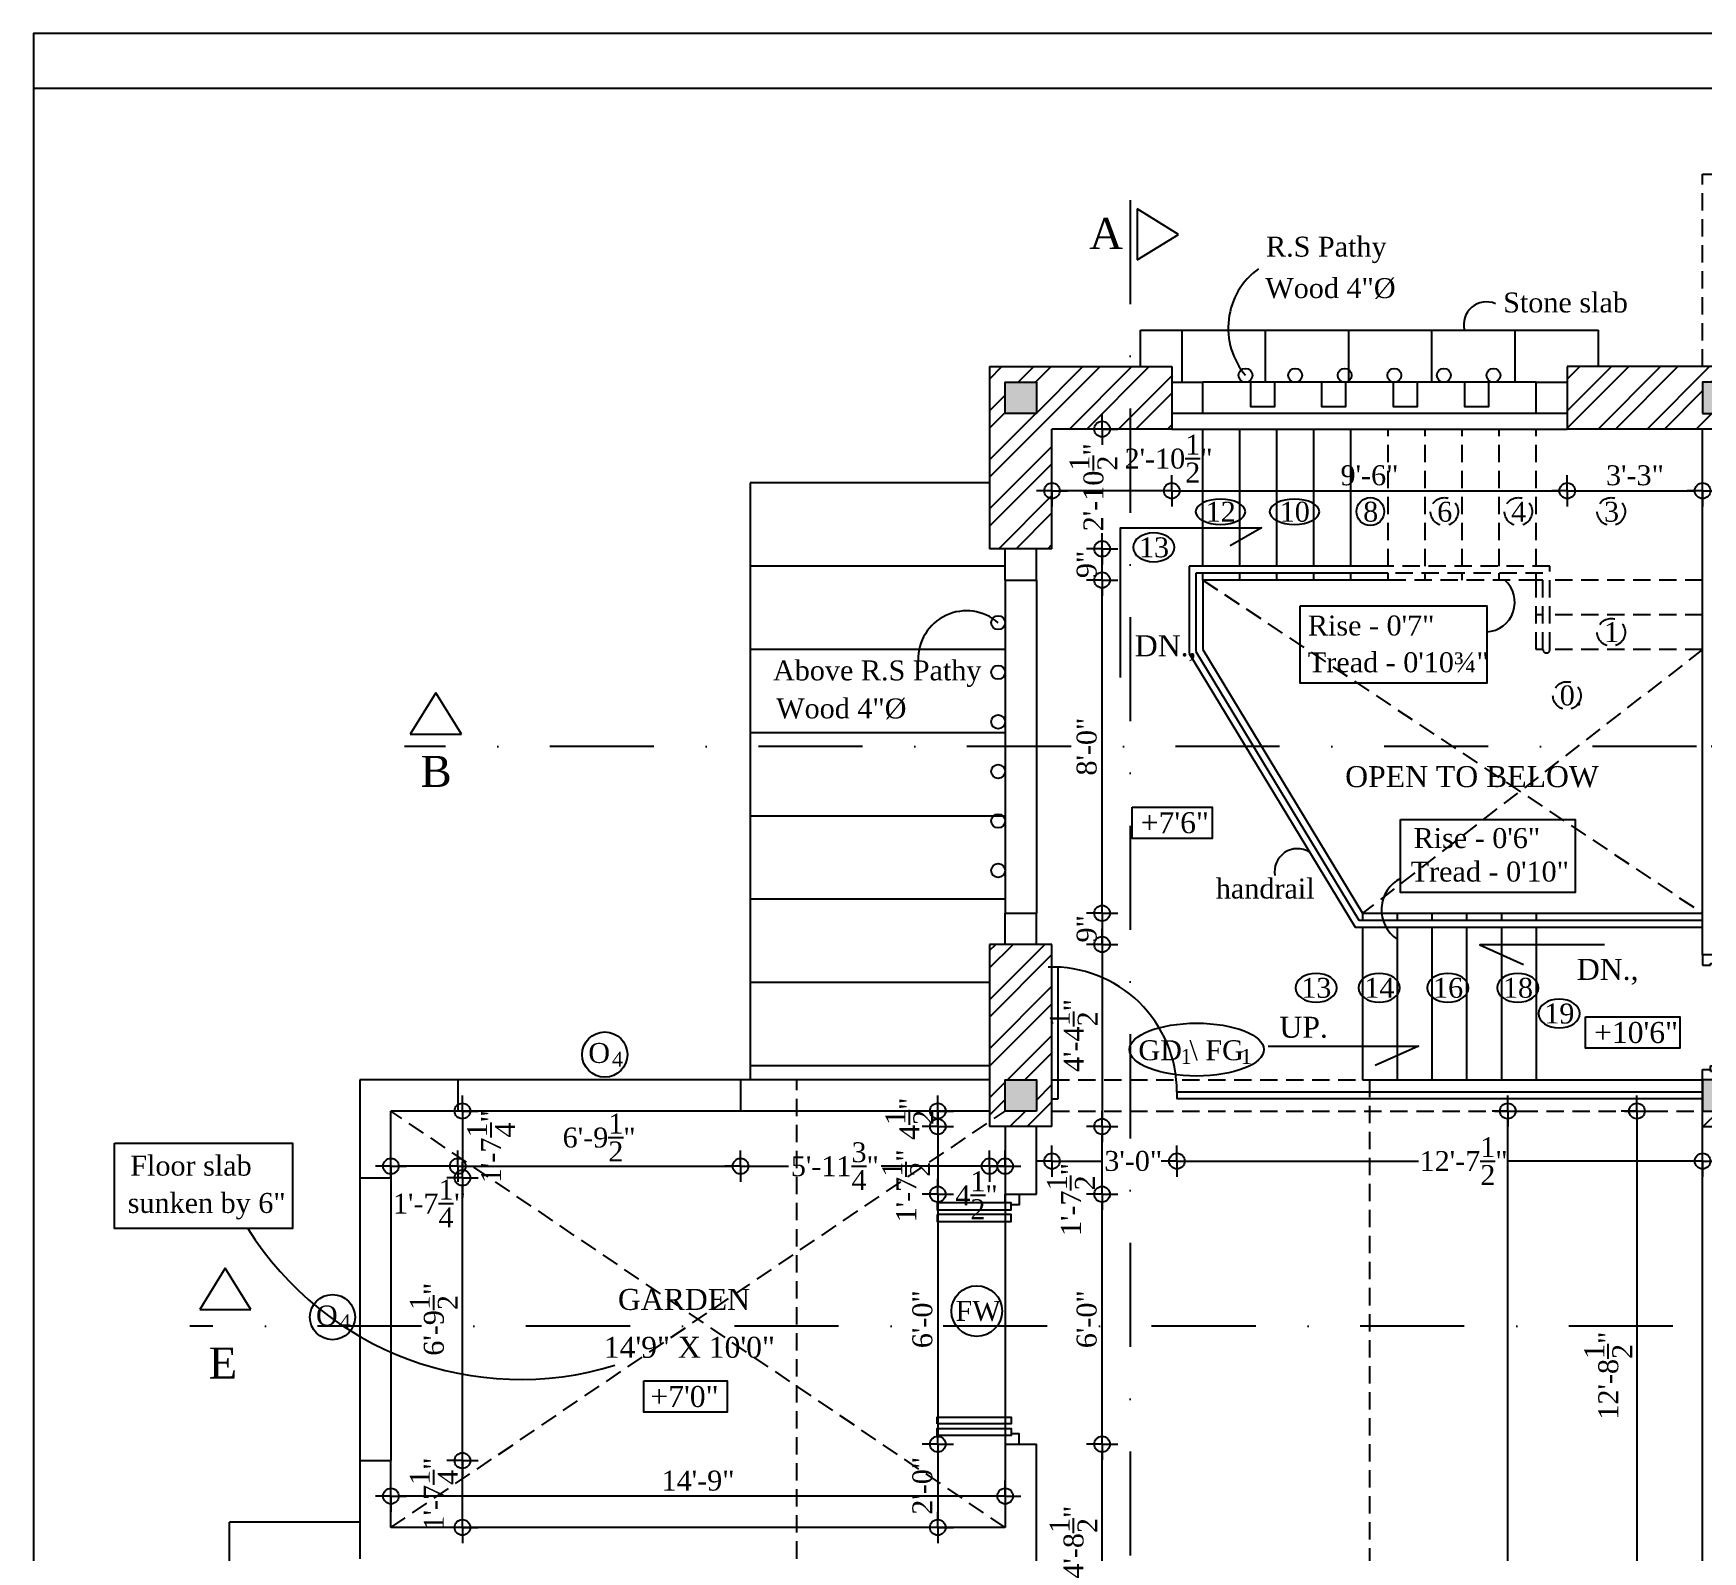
# Model space of a CAD drawing. Extents: x 13301 to 18078, y -1439 to 1911.
# Drawn here: x 14906.9 to 15387.9, y 416.3 to 853.8 of the extents above; entities that cross this region are included whole.
import ezdxf
from ezdxf.enums import TextEntityAlignment as Align

# ---------------------------------------------------------------- set-up
doc = ezdxf.new("R2010")
doc.units = 0
doc.header["$LTSCALE"] = 20
doc.header["$MEASUREMENT"] = 0
doc.header["$PDMODE"] = 34
doc.header["$PDSIZE"] = 5
doc.linetypes.add('DASHDOT', pattern=[1, 0.5, -0.25, 0, -0.25])
doc.linetypes.add('HIDDEN', pattern=[0.375, 0.25, -0.125])
doc.layers.get('0').update_dxf_attribs({"linetype": 'CONTINUOUS'})
doc.layers.get('Defpoints').update_dxf_attribs({"linetype": 'CONTINUOUS'})
for name, color, linetype in [('border', 230, 'CONTINUOUS'), ('column', 31, 'CONTINUOUS'), ('DETTEXT', 7, 'CONTINUOUS'), ('DIMLINE', 254, 'CONTINUOUS'), ('DOOR', 1, 'CONTINUOUS'), ('door text', 2, 'CONTINUOUS'), ('Glass', 130, 'CONTINUOUS'), ('handrail', 1, 'CONTINUOUS'), ('HATCH', 252, 'CONTINUOUS'), ('kalkaal', 7, 'CONTINUOUS'), ('Roof lilne', 31, 'CONTINUOUS'), ('Secline', 13, 'CONTINUOUS'), ('Stone', 8, 'CONTINUOUS'), ('text', 2, 'CONTINUOUS'), ('wall', 13, 'CONTINUOUS'), ('WOOD', 7, 'CONTINUOUS')]:
    doc.layers.add(name, color=color, linetype=linetype)
doc.layers.add('correct', color=230, linetype='CONTINUOUS', plot=False)
doc.styles.add('style3', font='TIMES.TTF')
doc.styles.add('style5', font='TIMES.TTF')
doc.dimstyles.new('arch61', dxfattribs={"dimscale": 0, "dimtxt": 5.75, "dimasz": 2.25, "dimexe": 0.18, "dimexo": 0.0625, "dimgap": 1.5, "dimtad": 1, "dimzin": 3, "dimdsep": 46, "dimlunit": 4, "dimtxsty": 'style3', "dimblk": 'BLK', "dimcen": 0, "dimse1": 1, "dimse2": 1, "dimclrd": 256, "dimclrt": 3, "dimazin": 0, "dimtfac": 1, "dimtix": 1, "dimtmove": 2, "dimatfit": 3, "dimldrblk": 'NONE', "dimfxl": 0, "dimtolj": 1, "dimtzin": 0, "dimlwd": -1, "dimarcsym": 0})
pattern_1 = [(45, (36.626, 47.558), (-7.071068, 7.071068), []), (45, (36.626, 52.558), (-7.071068, 7.071068), [])]
pattern_2 = [(45, (0, 0), (-7.071068, 7.071068), []), (45, (0, 5), (-7.071068, 7.071068), [])]

# ---------------------------------------------------------------- blocks, each defined once
blk = doc.blocks.new('DR1H902')
at = {"color": 0}
for p, q in [((-0.5, 0), (-0.5, 1)), ((-0.5, 1), (-0.45, 1)), ((-0.45, 0), (-0.45, 1)), ((-0.5, 0), (-0.45, 0))]:
    blk.add_line(p, q, dxfattribs=at)
blk.add_arc((-0.5, 0), 1, 0, 91.707, dxfattribs=at)
blk = doc.blocks.new('A$C3B4262AC')
at = {"layer": 'DOOR'}
for p, q in [((0, 4), (0, 0)), ((2.5, 4), (0, 4)), ((0, 0), (3, 0)), ((2.5, 2.25), (2.5, 4)), ((3, 2.25), (2.5, 2.25)), ((3, 0), (3, 2.25))]:
    blk.add_line(p, q, dxfattribs=at)
blk = doc.blocks.new('A$C1F9E242A')
blk.add_blockref('A$C3B4262AC', (0, 0))
at = {"xscale": -1}
blk.add_blockref('A$C3B4262AC', (36, 0), dxfattribs=at)
at = {"layer": 'DOOR', "xscale": -31, "yscale": 31, "zscale": 68.88888888888889}
blk.add_blockref('DR1H902', (18, 2.25), dxfattribs=at)
blk = doc.blocks.new('*U20')
at = {"rotation": 89.9999999999997}
blk.add_blockref('A$C1F9E242A', (-17.99, -15.99), dxfattribs=at)
blk = doc.blocks.new('A$C0BD9222F')
at = {"layer": 'Glass', "color": 4}
for p, q in [((0, 36), (-38, 36)), ((-38, 36), (-38, 34.2)), ((0, 34.2), (-38, 34.2)), ((0, 36), (0, 34.2))]:
    blk.add_line(p, q, dxfattribs=at)
at = {"layer": 'Glass', "color": 4, "extrusion": (0, 0, -1)}
blk.add_ellipse((-2, 36), major_axis=(-25.46, 25.46), ratio=1, start_param=3.926991, end_param=5.52758, dxfattribs=at)
blk = doc.blocks.new('BLK')
for q in [(-2, 0), (0, 2), (0, -2), (2, 0)]:
    blk.add_line((0, 0), q)
blk.add_circle((0, 0), 1)
blk = doc.blocks.new('*D239')
at = {"layer": 'Defpoints', "color": 0}
for p in [(15009.9, 543.29), (15029.15, 543.29), (15009.9, 527.39)]:
    blk.add_point(p, dxfattribs=at)
at = {"layer": 'DIMLINE'}
blk.add_line((15026.9, 527.39), (15012.15, 527.39), dxfattribs=at)
at = {"layer": 'DIMLINE', "xscale": 2.25, "yscale": 2.25, "zscale": 2.25, "rotation": 180}
blk.add_blockref('BLK', (15009.9, 527.39), dxfattribs=at)
at = {"layer": 'DIMLINE', "xscale": 2.25, "yscale": 2.25, "zscale": 2.25}
blk.add_blockref('BLK', (15029.15, 527.39), dxfattribs=at)
at = {"layer": 'DIMLINE', "color": 3, "insert": (15020.98, 516.63), "char_height": 5.75, "attachment_point": 5, "style": 'style3'}
blk.add_mtext('\\A1;1\'-7{\\H1.000000x;\\S1/4;}"', dxfattribs=at)
blk = doc.blocks.new('_None')
blk = doc.blocks.new('*D240')
at = {"layer": 'Defpoints', "color": 0}
for p in [(15029.15, 543.29), (15110.65, 543.29), (15110.65, 527.39)]:
    blk.add_point(p, dxfattribs=at)
at = {"layer": 'DIMLINE'}
blk.add_line((15031.4, 527.39), (15108.4, 527.39), dxfattribs=at)
at = {"layer": 'DIMLINE', "xscale": 2.25, "yscale": 2.25, "zscale": 2.25, "rotation": 180}
blk.add_blockref('BLK', (15029.15, 527.39), dxfattribs=at)
at = {"layer": 'DIMLINE', "xscale": 2.25, "yscale": 2.25, "zscale": 2.25}
blk.add_blockref('BLK', (15110.65, 527.39), dxfattribs=at)
at = {"layer": 'DIMLINE', "color": 3, "insert": (15069.9, 535.65), "char_height": 5.75, "attachment_point": 5, "style": 'style3'}
blk.add_mtext('\\A1;6\'-9{\\H1.000000x;\\S1/2;}"', dxfattribs=at)
blk = doc.blocks.new('*D241')
at = {"layer": 'Defpoints', "color": 0}
for p in [(15110.65, 543.29), (15182.4, 543.29), (15182.4, 527.39)]:
    blk.add_point(p, dxfattribs=at)
at = {"layer": 'DIMLINE'}
for p, q in [((15112.9, 527.39), (15124.47, 527.39)), ((15180.15, 527.39), (15151.18, 527.39))]:
    blk.add_line(p, q, dxfattribs=at)
at = {"layer": 'DIMLINE', "xscale": 2.25, "yscale": 2.25, "zscale": 2.25, "rotation": 180}
blk.add_blockref('BLK', (15110.65, 527.39), dxfattribs=at)
at = {"layer": 'DIMLINE', "xscale": 2.25, "yscale": 2.25, "zscale": 2.25}
blk.add_blockref('BLK', (15182.4, 527.39), dxfattribs=at)
at = {"layer": 'DIMLINE', "color": 3, "insert": (15137.82, 527.39), "char_height": 5.75, "attachment_point": 5, "style": 'style3'}
blk.add_mtext('\\A1;5\'-11{\\H1.000000x;\\S3/4;}"', dxfattribs=at)
blk = doc.blocks.new('*D242')
at = {"layer": 'Defpoints', "color": 0}
for p in [(15182.4, 538.79), (15186.9, 538.79), (15186.9, 527.39)]:
    blk.add_point(p, dxfattribs=at)
at = {"layer": 'DIMLINE'}
for p, q in [((15180.15, 527.39), (15177.9, 527.39)), ((15182.4, 527.39), (15186.9, 527.39)), ((15189.15, 527.39), (15191.4, 527.39))]:
    blk.add_line(p, q, dxfattribs=at)
at = {"layer": 'DIMLINE', "xscale": 2.25, "yscale": 2.25, "zscale": 2.25}
blk.add_blockref('BLK', (15182.4, 527.39), dxfattribs=at)
at = {"layer": 'DIMLINE', "xscale": 2.25, "yscale": 2.25, "zscale": 2.25, "rotation": 180}
blk.add_blockref('BLK', (15186.9, 527.39), dxfattribs=at)
at = {"layer": 'DIMLINE', "color": 3, "insert": (15178.64, 519.01), "char_height": 5.75, "attachment_point": 5, "style": 'style3'}
blk.add_mtext('\\A1;4{\\H1.000000x;\\S1/2;}"', dxfattribs=at)
blk = doc.blocks.new('*D243')
at = {"layer": 'Defpoints', "color": 0}
for p in [(15167.49, 543.29), (15182.4, 543.29), (15182.4, 538.79)]:
    blk.add_point(p, dxfattribs=at)
at = {"layer": 'DIMLINE'}
for p, q in [((15167.49, 545.54), (15167.49, 547.79)), ((15167.49, 538.79), (15167.49, 543.29)), ((15167.49, 536.54), (15167.49, 534.29))]:
    blk.add_line(p, q, dxfattribs=at)
at = {"layer": 'DIMLINE', "xscale": 2.25, "yscale": 2.25, "zscale": 2.25}
for p, rotation in [((15167.49, 543.29), 270), ((15167.49, 538.79), 90)]:
    blk.add_blockref('BLK', p, dxfattribs=dict(at, rotation=rotation))
at = {"layer": 'DIMLINE', "color": 3, "insert": (15159.29, 541.04), "char_height": 5.75, "attachment_point": 5, "rotation": 90, "style": 'style3'}
blk.add_mtext('\\A1;4{\\H1.000000x;\\S1/2;}"', dxfattribs=at)
blk = doc.blocks.new('*D244')
at = {"layer": 'Defpoints', "color": 0}
for p in [(15186.9, 538.79), (15167.49, 519.29), (15186.9, 519.29)]:
    blk.add_point(p, dxfattribs=at)
at = {"layer": 'DIMLINE'}
blk.add_line((15167.49, 536.54), (15167.49, 521.54), dxfattribs=at)
at = {"layer": 'DIMLINE', "xscale": 2.25, "yscale": 2.25, "zscale": 2.25}
for p, rotation in [((15167.49, 538.79), 90), ((15167.49, 519.29), 270)]:
    blk.add_blockref('BLK', p, dxfattribs=dict(at, rotation=rotation))
at = {"layer": 'DIMLINE', "color": 3, "insert": (15158.39, 521.71), "char_height": 5.75, "attachment_point": 5, "rotation": 90, "style": 'style3'}
blk.add_mtext('\\A1;1\'-7{\\H1.000000x;\\S1/2;}"', dxfattribs=at)
blk = doc.blocks.new('*D245')
at = {"layer": 'Defpoints', "color": 0}
for p in [(15186.9, 519.29), (15167.49, 447.29), (15186.9, 447.29)]:
    blk.add_point(p, dxfattribs=at)
at = {"layer": 'DIMLINE'}
blk.add_line((15167.49, 517.04), (15167.49, 449.54), dxfattribs=at)
at = {"layer": 'DIMLINE', "xscale": 2.25, "yscale": 2.25, "zscale": 2.25}
for p, rotation in [((15167.49, 519.29), 90), ((15167.49, 447.29), 270)]:
    blk.add_blockref('BLK', p, dxfattribs=dict(at, rotation=rotation))
at = {"layer": 'DIMLINE', "color": 3, "insert": (15163.07, 483.29), "char_height": 5.75, "attachment_point": 5, "rotation": 90, "style": 'style3'}
blk.add_mtext('\\A1;6\'-0"', dxfattribs=at)
blk = doc.blocks.new('*D246')
at = {"layer": 'Defpoints', "color": 0}
for p in [(15186.9, 447.29), (15167.49, 423.29), (15186.9, 423.29)]:
    blk.add_point(p, dxfattribs=at)
at = {"layer": 'DIMLINE'}
blk.add_line((15167.49, 445.04), (15167.49, 425.54), dxfattribs=at)
at = {"layer": 'DIMLINE', "xscale": 2.25, "yscale": 2.25, "zscale": 2.25}
for p, rotation in [((15167.49, 447.29), 90), ((15167.49, 423.29), 270)]:
    blk.add_blockref('BLK', p, dxfattribs=dict(at, rotation=rotation))
at = {"layer": 'DIMLINE', "color": 3, "insert": (15163.07, 435.29), "char_height": 5.75, "attachment_point": 5, "rotation": 90, "style": 'style3'}
blk.add_mtext('\\A1;2\'-0"', dxfattribs=at)
blk = doc.blocks.new('*D247')
at = {"layer": 'Defpoints', "color": 0}
for p in [(15009.9, 432.32), (15009.9, 423.29), (15186.9, 423.29)]:
    blk.add_point(p, dxfattribs=at)
at = {"layer": 'DIMLINE'}
blk.add_line((15184.65, 432.32), (15012.15, 432.32), dxfattribs=at)
at = {"layer": 'DIMLINE', "xscale": 2.25, "yscale": 2.25, "zscale": 2.25, "rotation": 180}
blk.add_blockref('BLK', (15009.9, 432.32), dxfattribs=at)
at = {"layer": 'DIMLINE', "xscale": 2.25, "yscale": 2.25, "zscale": 2.25}
blk.add_blockref('BLK', (15186.9, 432.32), dxfattribs=at)
at = {"layer": 'DIMLINE', "color": 3, "insert": (15098.4, 436.75), "char_height": 5.75, "attachment_point": 5, "style": 'style3'}
blk.add_mtext('\\A1;14\'-9"', dxfattribs=at)
blk = doc.blocks.new('*D248')
at = {"layer": 'Defpoints', "color": 0}
for p in [(15009.9, 442.54), (15030.49, 442.54), (15009.9, 423.29)]:
    blk.add_point(p, dxfattribs=at)
at = {"layer": 'DIMLINE'}
for p, q in [((15030.49, 444.79), (15030.49, 447.04)), ((15030.49, 423.29), (15030.49, 442.54)), ((15030.49, 421.04), (15030.49, 418.79))]:
    blk.add_line(p, q, dxfattribs=at)
at = {"layer": 'DIMLINE', "xscale": 2.25, "yscale": 2.25, "zscale": 2.25}
for p, rotation in [((15030.49, 442.54), 270), ((15030.49, 423.29), 90)]:
    blk.add_blockref('BLK', p, dxfattribs=dict(at, rotation=rotation))
at = {"layer": 'DIMLINE', "color": 3, "insert": (15022.24, 432.92), "char_height": 5.75, "attachment_point": 5, "rotation": 90, "style": 'style3'}
blk.add_mtext('\\A1;1\'-7{\\H1.000000x;\\S1/4;}"', dxfattribs=at)
blk = doc.blocks.new('*D249')
at = {"layer": 'Defpoints', "color": 0}
for p in [(15009.9, 524.04), (15030.49, 524.04), (15009.9, 442.54)]:
    blk.add_point(p, dxfattribs=at)
at = {"layer": 'DIMLINE'}
blk.add_line((15030.49, 444.79), (15030.49, 521.79), dxfattribs=at)
at = {"layer": 'DIMLINE', "xscale": 2.25, "yscale": 2.25, "zscale": 2.25}
for p, rotation in [((15030.49, 524.04), 90), ((15030.49, 442.54), 270)]:
    blk.add_blockref('BLK', p, dxfattribs=dict(at, rotation=rotation))
at = {"layer": 'DIMLINE', "color": 3, "insert": (15022.24, 483.29), "char_height": 5.75, "attachment_point": 5, "rotation": 90, "style": 'style3'}
blk.add_mtext('\\A1;6\'-9{\\H1.000000x;\\S1/2;}"', dxfattribs=at)
blk = doc.blocks.new('*D250')
at = {"layer": 'Defpoints', "color": 0}
for p in [(15009.9, 543.29), (15009.9, 524.04), (15030.49, 524.04)]:
    blk.add_point(p, dxfattribs=at)
at = {"layer": 'DIMLINE'}
blk.add_line((15030.49, 541.04), (15030.49, 526.29), dxfattribs=at)
at = {"layer": 'DIMLINE', "xscale": 2.25, "yscale": 2.25, "zscale": 2.25}
for p, rotation in [((15030.49, 543.29), 90), ((15030.49, 524.04), 270)]:
    blk.add_blockref('BLK', p, dxfattribs=dict(at, rotation=rotation))
at = {"layer": 'DIMLINE', "color": 3, "insert": (15038.76, 533.02), "char_height": 5.75, "attachment_point": 5, "rotation": 90, "style": 'style3'}
blk.add_mtext('\\A1;1\'-7{\\H1.000000x;\\S1/4;}"', dxfattribs=at)
blk = doc.blocks.new('*D258')
at = {"layer": 'Defpoints', "color": 0}
for p in [(15195.9, 447.29), (15214.84, 447.29), (15195.9, 390.79)]:
    blk.add_point(p, dxfattribs=at)
at = {"layer": 'DIMLINE'}
blk.add_line((15214.84, 393.04), (15214.84, 445.04), dxfattribs=at)
at = {"layer": 'DIMLINE', "xscale": 2.25, "yscale": 2.25, "zscale": 2.25}
for p, rotation in [((15214.84, 447.29), 90), ((15214.84, 390.79), 270)]:
    blk.add_blockref('BLK', p, dxfattribs=dict(at, rotation=rotation))
at = {"layer": 'DIMLINE', "color": 3, "insert": (15206.6, 419.04), "char_height": 5.75, "attachment_point": 5, "rotation": 90, "style": 'style3'}
blk.add_mtext('\\A1;4\'-8{\\H1.000000x;\\S1/2;}"', dxfattribs=at)
blk = doc.blocks.new('*D259')
at = {"layer": 'Defpoints', "color": 0}
for p in [(15195.9, 519.29), (15214.84, 519.29), (15195.9, 447.29)]:
    blk.add_point(p, dxfattribs=at)
at = {"layer": 'DIMLINE'}
blk.add_line((15214.84, 449.54), (15214.84, 517.04), dxfattribs=at)
at = {"layer": 'DIMLINE', "xscale": 2.25, "yscale": 2.25, "zscale": 2.25}
for p, rotation in [((15214.84, 519.29), 90), ((15214.84, 447.29), 270)]:
    blk.add_blockref('BLK', p, dxfattribs=dict(at, rotation=rotation))
at = {"layer": 'DIMLINE', "color": 3, "insert": (15210.42, 483.29), "char_height": 5.75, "attachment_point": 5, "rotation": 90, "style": 'style3'}
blk.add_mtext('\\A1;6\'-0"', dxfattribs=at)
blk = doc.blocks.new('*D260')
at = {"layer": 'Defpoints', "color": 0}
for p in [(15195.9, 538.79), (15214.84, 538.79), (15195.9, 519.29)]:
    blk.add_point(p, dxfattribs=at)
at = {"layer": 'DIMLINE'}
blk.add_line((15214.84, 521.54), (15214.84, 536.54), dxfattribs=at)
at = {"layer": 'DIMLINE', "xscale": 2.25, "yscale": 2.25, "zscale": 2.25}
for p, rotation in [((15214.84, 538.79), 90), ((15214.84, 519.29), 270)]:
    blk.add_blockref('BLK', p, dxfattribs=dict(at, rotation=rotation))
at = {"layer": 'DIMLINE', "color": 3, "insert": (15205.86, 517.78), "char_height": 5.75, "attachment_point": 5, "rotation": 90, "style": 'style3'}
blk.add_mtext('\\A1;1\'-7{\\H1.000000x;\\S1/2;}"', dxfattribs=at)
blk = doc.blocks.new('*D262')
at = {"layer": 'Defpoints', "color": 0}
for p in [(15200.4, 591.29), (15200.4, 538.79), (15214.84, 538.79)]:
    blk.add_point(p, dxfattribs=at)
at = {"layer": 'DIMLINE'}
blk.add_line((15214.84, 589.04), (15214.84, 541.04), dxfattribs=at)
at = {"layer": 'DIMLINE', "xscale": 2.25, "yscale": 2.25, "zscale": 2.25}
for p, rotation in [((15214.84, 591.29), 90), ((15214.84, 538.79), 270)]:
    blk.add_blockref('BLK', p, dxfattribs=dict(at, rotation=rotation))
at = {"layer": 'DIMLINE', "color": 3, "insert": (15206.65, 565.04), "char_height": 5.75, "attachment_point": 5, "rotation": 90, "style": 'style3'}
blk.add_mtext('\\A1;4\'-4{\\H1.000000x;\\S1/2;}"', dxfattribs=at)
blk = doc.blocks.new('*D263')
at = {"layer": 'Defpoints', "color": 0}
for p in [(15195.9, 600.29), (15195.9, 591.29), (15214.84, 591.29)]:
    blk.add_point(p, dxfattribs=at)
at = {"layer": 'DIMLINE'}
for p, q in [((15214.84, 602.54), (15214.84, 604.79)), ((15214.84, 600.29), (15214.84, 591.29)), ((15214.84, 589.04), (15214.84, 586.79))]:
    blk.add_line(p, q, dxfattribs=at)
at = {"layer": 'DIMLINE', "xscale": 2.25, "yscale": 2.25, "zscale": 2.25}
for p, rotation in [((15214.84, 600.29), 270), ((15214.84, 591.29), 90)]:
    blk.add_blockref('BLK', p, dxfattribs=dict(at, rotation=rotation))
at = {"layer": 'DIMLINE', "color": 3, "insert": (15210.41, 595.79), "char_height": 5.75, "attachment_point": 5, "rotation": 90, "style": 'style3'}
blk.add_mtext('\\A1;9"', dxfattribs=at)
blk = doc.blocks.new('*D264')
at = {"layer": 'Defpoints', "color": 0}
for p in [(15195.9, 696.29), (15214.84, 696.29), (15195.9, 600.29)]:
    blk.add_point(p, dxfattribs=at)
at = {"layer": 'DIMLINE'}
blk.add_line((15214.84, 602.54), (15214.84, 694.04), dxfattribs=at)
at = {"layer": 'DIMLINE', "xscale": 2.25, "yscale": 2.25, "zscale": 2.25}
for p, rotation in [((15214.84, 696.29), 90), ((15214.84, 600.29), 270)]:
    blk.add_blockref('BLK', p, dxfattribs=dict(at, rotation=rotation))
at = {"layer": 'DIMLINE', "color": 3, "insert": (15210.42, 648.29), "char_height": 5.75, "attachment_point": 5, "rotation": 90, "style": 'style3'}
blk.add_mtext('\\A1;8\'-0"', dxfattribs=at)
blk = doc.blocks.new('*D265')
at = {"layer": 'Defpoints', "color": 0}
for p in [(15200.4, 739.79), (15214.84, 739.79), (15200.4, 705.29)]:
    blk.add_point(p, dxfattribs=at)
at = {"layer": 'DIMLINE'}
for p, q in [((15214.84, 737.54), (15214.84, 736.45)), ((15214.84, 707.54), (15214.84, 709.62))]:
    blk.add_line(p, q, dxfattribs=at)
at = {"layer": 'DIMLINE', "xscale": 2.25, "yscale": 2.25, "zscale": 2.25}
for p, rotation in [((15214.84, 739.79), 90), ((15214.84, 705.29), 270)]:
    blk.add_blockref('BLK', p, dxfattribs=dict(at, rotation=rotation))
at = {"layer": 'DIMLINE', "color": 3, "insert": (15212.34, 723.03), "char_height": 5.75, "attachment_point": 5, "rotation": 90, "style": 'style3'}
blk.add_mtext('\\A1;2\'-10{\\H1.000000x;\\S1/2;}"', dxfattribs=at)
blk = doc.blocks.new('*D266')
at = {"layer": 'Defpoints', "color": 0}
for p in [(15195.9, 705.29), (15214.84, 705.29), (15195.9, 696.29)]:
    blk.add_point(p, dxfattribs=at)
at = {"layer": 'DIMLINE'}
for p, q in [((15214.84, 707.54), (15214.84, 709.79)), ((15214.84, 696.29), (15214.84, 705.29)), ((15214.84, 694.04), (15214.84, 691.79))]:
    blk.add_line(p, q, dxfattribs=at)
at = {"layer": 'DIMLINE', "xscale": 2.25, "yscale": 2.25, "zscale": 2.25}
for p, rotation in [((15214.84, 705.29), 270), ((15214.84, 696.29), 90)]:
    blk.add_blockref('BLK', p, dxfattribs=dict(at, rotation=rotation))
at = {"layer": 'DIMLINE', "color": 3, "insert": (15210.41, 700.79), "char_height": 5.75, "attachment_point": 5, "rotation": 90, "style": 'style3'}
blk.add_mtext('\\A1;9"', dxfattribs=at)
blk = doc.blocks.new('*D267')
at = {"layer": 'Defpoints', "color": 0}
for p in [(15200.4, 739.79), (15234.9, 739.79), (15200.4, 722.02)]:
    blk.add_point(p, dxfattribs=at)
at = {"layer": 'DIMLINE'}
blk.add_line((15232.65, 722.02), (15202.65, 722.02), dxfattribs=at)
at = {"layer": 'DIMLINE', "xscale": 2.25, "yscale": 2.25, "zscale": 2.25, "rotation": 180}
blk.add_blockref('BLK', (15200.4, 722.02), dxfattribs=at)
at = {"layer": 'DIMLINE', "xscale": 2.25, "yscale": 2.25, "zscale": 2.25}
blk.add_blockref('BLK', (15234.9, 722.02), dxfattribs=at)
at = {"layer": 'DIMLINE', "color": 3, "insert": (15233.99, 731.29), "char_height": 5.75, "attachment_point": 5, "style": 'style3'}
blk.add_mtext('\\A1;2\'-10{\\H1.000000x;\\S1/2;}"', dxfattribs=at)
blk = doc.blocks.new('*D268')
at = {"layer": 'Defpoints', "color": 0}
for p in [(15234.9, 739.79), (15348.9, 739.79), (15348.9, 722.02)]:
    blk.add_point(p, dxfattribs=at)
at = {"layer": 'DIMLINE'}
blk.add_line((15237.15, 722.02), (15346.65, 722.02), dxfattribs=at)
at = {"layer": 'DIMLINE', "xscale": 2.25, "yscale": 2.25, "zscale": 2.25, "rotation": 180}
blk.add_blockref('BLK', (15234.9, 722.02), dxfattribs=at)
at = {"layer": 'DIMLINE', "xscale": 2.25, "yscale": 2.25, "zscale": 2.25}
blk.add_blockref('BLK', (15348.9, 722.02), dxfattribs=at)
at = {"layer": 'DIMLINE', "color": 3, "insert": (15291.9, 726.45), "char_height": 5.75, "attachment_point": 5, "style": 'style3'}
blk.add_mtext('\\A1;9\'-6"', dxfattribs=at)
blk = doc.blocks.new('*D269')
at = {"layer": 'Defpoints', "color": 0}
for p in [(15348.9, 739.79), (15387.9, 739.79), (15387.9, 722.02)]:
    blk.add_point(p, dxfattribs=at)
at = {"layer": 'DIMLINE'}
blk.add_line((15351.15, 722.02), (15385.65, 722.02), dxfattribs=at)
at = {"layer": 'DIMLINE', "xscale": 2.25, "yscale": 2.25, "zscale": 2.25, "rotation": 180}
blk.add_blockref('BLK', (15348.9, 722.02), dxfattribs=at)
at = {"layer": 'DIMLINE', "xscale": 2.25, "yscale": 2.25, "zscale": 2.25}
blk.add_blockref('BLK', (15387.9, 722.02), dxfattribs=at)
at = {"layer": 'DIMLINE', "color": 3, "insert": (15368.4, 726.45), "char_height": 5.75, "attachment_point": 5, "style": 'style3'}
blk.add_mtext('\\A1;3\'-3"', dxfattribs=at)
blk = doc.blocks.new('*D302')
at = {"layer": 'Defpoints', "color": 0}
for p in [(15387.9, 543.29), (15368.96, 390.79), (15387.9, 390.79)]:
    blk.add_point(p, dxfattribs=at)
at = {"layer": 'DIMLINE'}
blk.add_line((15368.96, 541.04), (15368.96, 393.04), dxfattribs=at)
at = {"layer": 'DIMLINE', "xscale": 2.25, "yscale": 2.25, "zscale": 2.25}
for p, rotation in [((15368.96, 543.29), 90), ((15368.96, 390.79), 270)]:
    blk.add_blockref('BLK', p, dxfattribs=dict(at, rotation=rotation))
at = {"layer": 'DIMLINE', "color": 3, "insert": (15360.71, 467.04), "char_height": 5.75, "attachment_point": 5, "rotation": 90, "style": 'style3'}
blk.add_mtext('\\A1;12\'-8{\\H1.000000x;\\S1/2;}"', dxfattribs=at)
blk = doc.blocks.new('*D307')
at = {"layer": 'Defpoints', "color": 0}
for p in [(15236.4, 546.79), (15387.9, 546.79), (15236.4, 528.87)]:
    blk.add_point(p, dxfattribs=at)
at = {"layer": 'DIMLINE'}
for p, q in [((15238.65, 528.87), (15306.02, 528.87)), ((15385.65, 528.87), (15332.03, 528.87))]:
    blk.add_line(p, q, dxfattribs=at)
at = {"layer": 'DIMLINE', "xscale": 2.25, "yscale": 2.25, "zscale": 2.25, "rotation": 180}
blk.add_blockref('BLK', (15236.4, 528.87), dxfattribs=at)
at = {"layer": 'DIMLINE', "xscale": 2.25, "yscale": 2.25, "zscale": 2.25}
blk.add_blockref('BLK', (15387.9, 528.87), dxfattribs=at)
at = {"layer": 'DIMLINE', "color": 3, "insert": (15319.02, 528.87), "char_height": 5.75, "attachment_point": 5, "style": 'style3'}
blk.add_mtext('\\A1;12\'-7{\\H1.000000x;\\S1/2;}"', dxfattribs=at)
blk = doc.blocks.new('*D308')
at = {"layer": 'Defpoints', "color": 0}
for p in [(15200.4, 546.79), (15236.4, 546.79), (15200.4, 528.87)]:
    blk.add_point(p, dxfattribs=at)
at = {"layer": 'DIMLINE'}
for p, q in [((15202.65, 528.87), (15214.61, 528.87)), ((15234.15, 528.87), (15233.02, 528.87))]:
    blk.add_line(p, q, dxfattribs=at)
at = {"layer": 'DIMLINE', "xscale": 2.25, "yscale": 2.25, "zscale": 2.25, "rotation": 180}
blk.add_blockref('BLK', (15200.4, 528.87), dxfattribs=at)
at = {"layer": 'DIMLINE', "xscale": 2.25, "yscale": 2.25, "zscale": 2.25}
blk.add_blockref('BLK', (15236.4, 528.87), dxfattribs=at)
at = {"layer": 'DIMLINE', "color": 3, "insert": (15223.81, 528.87), "char_height": 5.75, "attachment_point": 5, "style": 'style3'}
blk.add_mtext('\\A1;3\'-0"', dxfattribs=at)
blk = doc.blocks.new('*D331')
at = {"layer": 'Defpoints', "color": 0}
for p in [(15331.73, 543.29), (15347.68, 543.29), (15357.95, 144.29)]:
    blk.add_point(p, dxfattribs=at)
at = {"layer": 'DIMLINE'}
blk.add_line((15331.73, 146.54), (15331.73, 541.04), dxfattribs=at)
at = {"layer": 'DIMLINE', "xscale": 2.25, "yscale": 2.25, "zscale": 2.25}
for p, rotation in [((15331.73, 543.29), 90), ((15331.73, 144.29), 270)]:
    blk.add_blockref('BLK', p, dxfattribs=dict(at, rotation=rotation))
at = {"layer": 'DIMLINE', "color": 3, "insert": (15327.3, 343.79), "char_height": 5.75, "attachment_point": 5, "rotation": 90, "style": 'style3'}
blk.add_mtext('\\A1;33\'-3"', dxfattribs=at)

msp = doc.modelspace()

# ---------------------------------------------------------------- hatches: boundary and pattern name
at = {"layer": 'HATCH'}
for points in [[(15195.899, 753.29), (15186.899, 753.29), (15186.899, 744.29), (15195.899, 744.29)], [(15402.899, 744.29), (15402.899, 753.29), (15387.899, 753.29), (15387.899, 744.29)], [(15186.899, 543.29), (15195.899, 543.29), (15195.899, 552.29), (15186.899, 552.29)], [(15402.899, 552.29), (15396.899, 552.29), (15387.899, 552.29), (15387.899, 543.29), (15402.899, 543.29)]]:
    msp.add_hatch(color=8, dxfattribs=at).paths.add_polyline_path(points)
at = {"layer": 'Stone', "ltscale": 5}
h = msp.add_hatch(dxfattribs=at)
h.set_pattern_fill('STEEL', color=256, scale=80, style=0)
h.set_pattern_definition(pattern_1)
h.paths.add_polyline_path([(15234.899, 739.79), (15234.899, 757.79), (15182.399, 757.79), (15182.399, 705.29), (15200.399, 705.29), (15200.399, 739.79)])
h.paths.add_polyline_path([(15195.899, 744.29), (15186.899, 744.29), (15186.899, 753.29), (15195.899, 753.29)], flags=16)
h = msp.add_hatch(dxfattribs=at)
h.set_pattern_fill('STEEL', color=256, scale=80, style=0)
h.set_pattern_definition(pattern_2)
h.paths.add_polyline_path([(15401.399, 739.79), (15401.399, 744.29), (15387.899, 744.29), (15387.899, 753.29), (15401.399, 753.29), (15401.399, 757.79), (15348.899, 757.79), (15348.899, 739.79)])
h = msp.add_hatch(dxfattribs=at)
h.set_pattern_fill('STEEL', color=256, scale=80, style=0)
h.set_pattern_definition(pattern_1)
h.paths.add_polyline_path([(15200.399, 591.29), (15182.399, 591.29), (15182.399, 538.79), (15200.399, 538.79)])
h.paths.add_polyline_path([(15195.899, 552.29), (15195.899, 543.29), (15186.899, 543.29), (15186.899, 552.29)], flags=16)
h = msp.add_hatch(dxfattribs=at)
h.set_pattern_fill('STEEL', color=256, scale=80, style=0)
h.set_pattern_definition(pattern_2)
h.paths.add_polyline_path([(15387.899, 543.29), (15387.899, 538.79), (15401.399, 538.79), (15401.399, 543.29)])

# ---------------------------------------------------------------- linework, layer by layer
for p, q in [((15225.899, 768.29), (15357.899, 768.29)), ((15225.899, 757.79), (15225.899, 768.29)), ((15237.899, 753.29), (15237.899, 768.29)), ((15261.899, 753.29), (15261.899, 768.29)), ((15285.899, 753.29), (15285.899, 768.29)), ((15309.899, 753.29), (15309.899, 768.29)), ((15333.899, 753.29), (15333.899, 768.29)), ((15357.899, 757.79), (15357.899, 768.29)), ((15339.899, 753.29), (15243.899, 753.29)), ((15339.899, 744.29), (15243.899, 744.29)), ((15234.899, 739.79), (15348.899, 739.79)), ((15243.899, 700.29), (15243.899, 739.79)), ((15254.566, 700.29), (15254.566, 739.79)), ((15265.232, 700.29), (15265.232, 739.79)), ((15275.899, 700.29), (15275.899, 739.79)), ((15286.566, 700.29), (15286.566, 739.79)), ((15182.399, 724.29), (15113.399, 724.29)), ((15113.399, 724.29), (15113.399, 552.29)), ((15186.899, 700.29), (15113.399, 700.29)), ((15243.899, 696.29), (15243.899, 698.29)), ((15254.566, 696.29), (15254.566, 698.29)), ((15265.232, 696.29), (15265.232, 698.29)), ((15275.899, 696.29), (15275.899, 698.29)), ((15286.566, 696.29), (15286.566, 698.29)), ((15307.899, 696.29), (15307.899, 698.29)), ((15318.566, 696.29), (15318.566, 698.29)), ((15329.232, 696.29), (15329.232, 698.29)), ((15339.899, 696.29), (15339.899, 698.29)), ((15186.899, 696.29), (15186.899, 600.29)), ((15195.899, 696.29), (15195.899, 600.29)), ((15297.232, 696.29), (15243.899, 696.29)), ((15243.899, 696.29), (15243.899, 676.29)), ((15341.899, 696.29), (15339.899, 696.29)), ((15186.899, 676.29), (15113.399, 676.29)), ((15243.899, 676.29), (15289.899, 600.29)), ((15186.899, 652.29), (15113.399, 652.29)), ((15186.899, 628.29), (15113.399, 628.29)), ((15186.899, 604.29), (15113.399, 604.29)), ((15289.899, 600.29), (15289.899, 598.29)), ((15289.899, 600.29), (15387.899, 600.29)), ((15299.899, 600.29), (15299.899, 598.29)), ((15309.899, 600.29), (15309.899, 598.29)), ((15319.899, 600.29), (15319.899, 598.29)), ((15329.899, 600.29), (15329.899, 598.29)), ((15339.899, 600.29), (15339.899, 598.29)), ((15289.899, 596.29), (15289.899, 552.29)), ((15299.899, 596.29), (15299.899, 552.29)), ((15309.899, 596.29), (15309.899, 552.29)), ((15319.899, 596.29), (15319.899, 552.29)), ((15329.899, 596.29), (15329.899, 552.29)), ((15339.899, 596.29), (15339.899, 552.29)), ((15182.399, 580.29), (15113.399, 580.29)), ((15182.399, 556.29), (15113.399, 556.29)), ((15110.649, 552.29), (15029.149, 552.29)), ((15289.899, 552.29), (15387.899, 552.29)), ((15110.649, 543.29), (15029.149, 543.29)), ((15000.899, 524.04), (15000.899, 442.54)), ((15009.899, 524.04), (15009.899, 442.54)), ((15186.899, 519.29), (15186.899, 447.29))]:
    msp.add_line(p, q)
at = {"linetype": 'HIDDEN'}
for p, q in [((15297.232, 700.29), (15297.232, 739.79)), ((15307.899, 700.29), (15307.899, 739.79)), ((15318.566, 700.29), (15318.566, 739.79)), ((15329.232, 700.29), (15329.232, 739.79)), ((15339.899, 700.29), (15339.899, 739.79)), ((15297.232, 696.29), (15297.232, 698.29)), ((15339.899, 676.29), (15339.899, 698.29)), ((15243.899, 696.29), (15387.899, 600.29)), ((15339.899, 696.29), (15297.232, 696.29)), ((15387.899, 696.29), (15343.899, 696.29)), ((15341.899, 686.29), (15339.899, 686.29)), ((15387.899, 686.29), (15343.899, 686.29)), ((15387.899, 676.29), (15289.899, 600.29)), ((15341.899, 676.29), (15339.899, 676.29)), ((15387.899, 676.29), (15343.899, 676.29)), ((15200.399, 552.29), (15289.899, 552.29)), ((15186.899, 423.29), (15009.899, 543.29)), ((15009.899, 423.29), (15186.899, 543.29)), ((15200.399, 543.29), (15387.899, 543.29))]:
    msp.add_line(p, q, dxfattribs=at)
at = {"layer": 'border'}
msp.add_line((15899.303, 837.963), (14906.854, 837.963), dxfattribs=at)
at = {"layer": 'column'}
for points in [[(15195.899, 744.29), (15186.899, 744.29), (15186.899, 753.29), (15195.899, 753.29)], [(15387.899, 744.29), (15402.899, 744.29), (15402.899, 753.29), (15387.899, 753.29)], [(15195.899, 543.29), (15186.899, 543.29), (15186.899, 552.29), (15195.899, 552.29)], [(15387.899, 543.29), (15402.899, 543.29), (15402.899, 552.29), (15387.899, 552.29)]]:
    msp.add_lwpolyline(points, close=True, dxfattribs=at)
at = {"layer": 'correct', "color": 3}
msp.add_lwpolyline([(14906.854, -339.116), (15899.303, -339.116), (15899.303, 853.823), (14906.854, 853.823)], close=True, dxfattribs=at)
at = {"layer": 'DETTEXT'}
for points in [[(15271.909, 688.872), (15325.729, 688.872), (15325.729, 666.616), (15271.909, 666.616)], [(15300.882, 627.314), (15351.181, 627.314), (15351.181, 606.278), (15300.882, 606.278)], [(14930.259, 534.037), (14981.487, 534.037), (14981.487, 509.427), (14930.259, 509.427)]]:
    msp.add_lwpolyline(points, close=True, dxfattribs=at)
msp.add_circle((15292.135, 716.04), 4.009, dxfattribs=at)
at = {"layer": 'DETTEXT', "linetype": 'HIDDEN'}
for centre in [(15313.468, 716.04), (15334.801, 716.04), (15361.544, 716.04), (15361.544, 681.225), (15348.779, 662.999)]:
    msp.add_circle(centre, 4.009, dxfattribs=at)
at = {"layer": 'DETTEXT'}
for centre, radius, start, end in [((15272.304, 768.93), 21.116, 126.01619, 220.23742), ((15325.586, 769.949), 6.511, 66.53979, 194.75733), ((15325.201, 689.895), 8.556, 273.54399, 48.3732), ((15175.752, 673.497), 13.931, 48.9626, 181.33485), ((15271.153, 612.264), 6.626, 58.51274, 189.61595), ((15305.48, 601.276), 10.152, 116.93468, 236.64518), ((15047.208, 558.707), 92.757, 212.09199, 287.06302)]:
    msp.add_arc(centre, radius, start, end, dxfattribs=at)
at = {"layer": 'DETTEXT', "extrusion": (0, 0, -1)}
for centre, major_axis, ratio in [((15248.962, 715.978), (7.185, 0), 0.505597), ((15270.295, 715.978), (7.185, 0), 0.505597), ((15229.737, 705.726), (5.96, 0), 0.6946121), ((15276.515, 578.789), (5.96, 0), 0.6946121), ((15294.682, 578.789), (5.96, 0), 0.6946121), ((15314.499, 578.789), (5.96, 0), 0.6946121), ((15334.629, 578.789), (5.96, 0), 0.6946121), ((15346.548, 571.38), (5.96, 0), 0.6946121)]:
    msp.add_ellipse(centre, major_axis=major_axis, ratio=ratio, dxfattribs=at)
at = {"layer": 'DOOR'}
for p, q in [((15188.649, 516.79), (15186.899, 516.79)), ((15188.649, 449.79), (15186.899, 449.79))]:
    msp.add_line(p, q, dxfattribs=at)
for points in [[(15167.34, 516.79), (15167.34, 514.79), (15188.649, 514.79), (15188.649, 516.79)], [(15167.34, 513.479), (15167.34, 511.479), (15188.649, 511.479), (15188.649, 513.479)], [(15167.34, 453.102), (15167.34, 455.102), (15188.649, 455.102), (15188.649, 453.102)], [(15167.34, 449.79), (15167.34, 451.79), (15188.649, 451.79), (15188.649, 449.79)]]:
    msp.add_lwpolyline(points, close=True, dxfattribs=at)
for points in [[(15186.899, 516.79), (15186.899, 519.29), (15190.899, 519.29), (15190.899, 516.29), (15188.649, 516.29)], [(15186.899, 449.79), (15186.899, 447.29), (15190.899, 447.29), (15190.899, 450.29), (15188.649, 450.29)]]:
    msp.add_lwpolyline(points, dxfattribs=at)
at = {"layer": 'door text', "color": 7}
for centre, radius in [((15071.525, 559.556), 6.51), ((15178.704, 485.65), 7.304), ((14993.048, 483.894), 6.51)]:
    msp.add_circle(centre, radius, dxfattribs=at)
msp.add_ellipse((15242.105, 560.986), major_axis=(19.354, 0), ratio=0.3932739, start_param=-1.5707963, end_param=4.712389, dxfattribs=at)
at = {"layer": 'Glass'}
for p, q in [((15236.399, 548.79), (15387.899, 548.79)), ((15236.399, 548.79), (15236.399, 546.79)), ((15387.899, 546.79), (15236.399, 546.79))]:
    msp.add_line(p, q, dxfattribs=at)
at = {"layer": 'handrail'}
for p, q in [((15297.232, 700.29), (15239.899, 700.29)), ((15239.899, 700.29), (15239.899, 675.093)), ((15297.232, 698.29), (15241.899, 698.29)), ((15241.899, 698.29), (15241.899, 675.691)), ((15239.899, 675.093), (15287.742, 596.29)), ((15241.899, 675.691), (15288.821, 598.29)), ((15288.821, 598.29), (15387.899, 598.29)), ((15287.742, 596.29), (15387.899, 596.29))]:
    msp.add_line(p, q, dxfattribs=at)
at = {"layer": 'handrail', "linetype": 'HIDDEN'}
for p, q in [((15343.899, 700.29), (15297.232, 700.29)), ((15341.899, 698.29), (15297.232, 698.29)), ((15341.899, 676.29), (15341.899, 698.29)), ((15343.899, 676.29), (15343.899, 700.29))]:
    msp.add_line(p, q, dxfattribs=at)
msp.add_arc((15342.899, 676.29), 1, 180, 0, dxfattribs=at)
at = {"layer": 'kalkaal'}
for points in [[(15257.633, 753.29), (15257.633, 746.29), (15264.633, 746.29), (15264.633, 753.29)], [(15278.099, 753.29), (15278.099, 746.29), (15285.099, 746.29), (15285.099, 753.29)], [(15298.699, 753.29), (15298.699, 746.29), (15305.699, 746.29), (15305.699, 753.29)], [(15319.299, 753.29), (15319.299, 746.29), (15326.299, 746.29), (15326.299, 753.29)]]:
    msp.add_lwpolyline(points, dxfattribs=at)
at = {"layer": 'Roof lilne', "linetype": 'HIDDEN'}
for p, q in [((15387.899, 813.29), (15785.399, 813.29)), ((15387.899, 757.79), (15387.899, 813.29)), ((15785.399, 648.29), (15387.899, 648.29)), ((15126.899, 144.29), (15126.899, 552.29)), ((15182.399, 552.29), (15126.899, 552.29)), ((15291.899, 552.29), (15291.899, 135.29))]:
    msp.add_line(p, q, dxfattribs=at)
at = {"layer": 'Secline', "linetype": 'DASHDOT', "ltscale": 3}
for p, q in [((15222.892, 805.802), (15222.892, -256.172)), ((15866.983, 648.29), (15013.833, 648.29)), ((15679.815, 481.338), (14951.955, 481.338))]:
    msp.add_line(p, q, dxfattribs=at)
at = {"layer": 'Secline', "linetype": 'DASHDOT', "ltscale": 5}
for points in [[(15236.866, 795.913), (15224.942, 803.297), (15224.942, 788.529)], [(15022.803, 663.808), (15015.419, 651.883), (15030.187, 651.883)], [(14962.16, 498.035), (14954.776, 486.111), (14969.544, 486.111)]]:
    msp.add_lwpolyline(points, close=True, dxfattribs=at)
at = {"layer": 'text'}
for points in [[(15220.096, 668.196), (15220.096, 711.312), (15260.751, 711.312), (15251.704, 706.144)], [(15359.599, 591.161), (15323.736, 591.161), (15336.238, 585.531)], [(15262.659, 561.993), (15306.062, 561.993), (15293.56, 556.363)]]:
    msp.add_lwpolyline(points, dxfattribs=at)
for points in [[(15223.541, 630.849), (15246.529, 630.849), (15246.529, 621.824), (15223.541, 621.824)], [(15354.162, 570.389), (15381.323, 570.389), (15381.323, 561.363), (15354.162, 561.363)], [(15082.731, 465.496), (15106.75, 465.496), (15106.75, 456.47), (15082.731, 456.47)]]:
    msp.add_lwpolyline(points, close=True, dxfattribs=at)
at = {"layer": 'wall'}
for p, q in [((15182.399, 757.79), (15234.899, 757.79)), ((15182.399, 757.79), (15182.399, 705.29)), ((15234.899, 757.79), (15234.899, 739.79)), ((15401.399, 757.79), (15348.899, 757.79)), ((15348.899, 757.79), (15348.899, 739.79)), ((15234.899, 753.29), (15243.899, 753.29)), ((15243.899, 744.29), (15243.899, 753.29)), ((15339.899, 744.29), (15339.899, 753.29)), ((15339.899, 753.29), (15348.899, 753.29)), ((15243.899, 744.29), (15234.899, 744.29)), ((15348.899, 744.29), (15339.899, 744.29)), ((15234.899, 739.79), (15200.399, 739.79)), ((15200.399, 705.29), (15200.399, 739.79)), ((15401.399, 739.79), (15348.899, 739.79)), ((15387.899, 588.29), (15387.899, 739.79)), ((15200.399, 705.29), (15182.399, 705.29)), ((15186.899, 696.29), (15186.899, 705.29)), ((15195.899, 696.29), (15195.899, 705.29)), ((15186.899, 696.29), (15195.899, 696.29)), ((15186.899, 591.29), (15186.899, 600.29)), ((15186.899, 600.29), (15195.899, 600.29)), ((15195.899, 591.29), (15195.899, 600.29)), ((15200.399, 591.29), (15182.399, 591.29)), ((15182.399, 591.29), (15182.399, 538.79)), ((15200.399, 538.79), (15200.399, 591.29)), ((15396.899, 588.29), (15387.899, 588.29)), ((15000.899, 552.29), (15000.899, 524.04)), ((15029.149, 552.29), (15000.899, 552.29)), ((15029.149, 552.29), (15029.149, 543.29)), ((15182.399, 552.29), (15110.649, 552.29)), ((15110.649, 552.29), (15110.649, 543.29)), ((15432.899, 552.29), (15387.899, 552.29)), ((15387.899, 390.79), (15387.899, 552.29)), ((15009.899, 524.04), (15009.899, 543.29)), ((15029.149, 543.29), (15009.899, 543.29)), ((15182.399, 543.29), (15110.649, 543.29)), ((15200.399, 538.79), (15182.399, 538.79)), ((15186.899, 538.79), (15186.899, 519.29)), ((15195.899, 519.29), (15195.899, 538.79)), ((15387.899, 538.79), (15401.399, 538.79)), ((15000.899, 524.04), (15009.899, 524.04)), ((15186.899, 519.29), (15195.899, 519.29)), ((15186.899, 447.29), (15195.899, 447.29)), ((15186.899, 447.29), (15186.899, 423.29)), ((15195.899, 390.79), (15195.899, 447.29)), ((15000.899, 442.54), (15009.899, 442.54)), ((15000.899, 442.54), (15000.899, 414.29)), ((15009.899, 423.29), (15009.899, 442.54)), ((15186.899, 423.29), (15009.899, 423.29))]:
    msp.add_line(p, q, dxfattribs=at)
at = {"layer": 'wall', "color": 2}
for p in [(14963.399, 366.29), (15000.899, 424.79)]:
    msp.add_line(p, (14963.399, 424.79), dxfattribs=at)
at = {"layer": 'WOOD', "color": 2}
for centre in [(15256.185, 755.29), (15270.47, 755.29), (15284.756, 755.29), (15299.042, 755.29), (15313.327, 755.29), (15327.613, 755.29), (15184.899, 684.005), (15184.899, 669.719), (15184.899, 655.433), (15184.899, 641.148), (15184.899, 626.862), (15184.899, 612.576)]:
    msp.add_circle(centre, 2, dxfattribs=at)

# ---------------------------------------------------------------- block references
at = {"layer": 'DOOR', "rotation": 180}
msp.add_blockref('*U20', (15369.908, 572.299), dxfattribs=at)
at = {"layer": 'Glass', "xscale": -1, "rotation": 90}
msp.add_blockref('A$C0BD9222F', (15236.399, 546.79), dxfattribs=at)

# ---------------------------------------------------------------- texts
at = {"layer": 'DETTEXT', "style": 'style5'}
for s, p in [('R.S Pathy ', (15280.54, 789.498)), ('Wood 4"%%C', (15280.64, 777.545)), ('Above R.S Pathy ', (15151.126, 667.379)), ('Wood 4"%%C', (15139.688, 656.425))]:
    msp.add_text(s, height=5.75, dxfattribs=at).set_placement(p, align=Align.CENTER)
for s, p in [('Stone slab ', (15330.42, 773.405)), ('Rise - 0\'7"', (15274.149, 680.315)), ('Tread - 0\'10¾"', (15274.149, 669.721)), ('Rise - 0\'6"', (15304.612, 619.069)), ('Tread - 0\'10"', (15303.762, 609.404)), ('handrail', (15247.62, 604.516)), ('Floor slab', (14934.784, 524.673)), ('sunken by 6"', (14934.036, 513.921))]:
    msp.add_text(s, height=5.75, dxfattribs=at).set_placement(p)
at = {"layer": 'DETTEXT', "color": 7, "style": 'style5'}
for s, height, p in [('12', 5.7389, (15244.687, 713.112)), ('10', 5.7389, (15266.021, 713.112)), ('8', 5.739, (15290.08, 713.112)), ('6', 5.739, (15311.413, 713.112)), ('4', 5.739, (15332.746, 713.112)), ('3', 5.739, (15359.489, 713.112)), ('13', 5.7389, (15225.463, 702.859)), ('1', 5.739, (15359.489, 678.402)), ('0.', 5.7389, (15346.724, 660.176)), ('13', 5.7389, (15272.24, 575.923)), ('14', 5.7389, (15290.407, 575.923)), ('16', 5.7389, (15310.224, 575.923)), ('18', 5.7389, (15330.354, 575.923)), ('19', 5.7389, (15342.274, 568.514))]:
    msp.add_text(s, height=height, dxfattribs=at).set_placement(p)
at = {"layer": 'door text', "style": 'style5'}
for s, p in [('O', (15066.771, 557.147)), ('GD \\ FG', (15225.286, 557.929)), ('O', (14988.294, 481.485)), ('FW', (15172.591, 482.827))]:
    msp.add_text(s, height=5.75, dxfattribs=at).set_placement(p)
at = {"layer": 'door text', "color": 0, "style": 'style5'}
for s, p in [('4', (15073.56, 556.072)), ('1', (15237.439, 556.854)), ('1', (15254.762, 556.854)), ('4', (14995.083, 480.41))]:
    msp.add_text(s, height=4.312, dxfattribs=at).set_placement(p)
at = {"layer": 'Secline', "linetype": 'DASHDOT', "ltscale": 5, "style": 'style5'}
for s, p in [('A', (15211.137, 791.677)), ('B', (15018.421, 636.7)), ('E', (14957.35, 466.206))]:
    msp.add_text(s, height=8.937, dxfattribs=at).set_placement(p)
at = {"layer": 'text', "style": 'style5'}
for s, height, p in [('DN.,', 6.0504, (15224.276, 674.33)), ('OPEN TO BELOW', 6.05042, (15284.888, 636.629)), ('+7\'6"', 6.0504, (15225.955, 623.351)), ('DN.,', 6.0504, (15351.666, 581.08)), ('UP.', 6.0504, (15265.944, 564.406)), ('+10\'6"', 6.0504, (15356.576, 562.89)), ('GARDEN', 6.0504, (15075.306, 485.971)), ('14\'9" X 10\'0"', 6.05042, (15071.225, 472.178)), ('+7\'0"', 6.0504, (15084.649, 457.997))]:
    msp.add_text(s, height=height, dxfattribs=at).set_placement(p)

# ---------------------------------------------------------------- dimensions: what is measured, and where the dimension line sits
at = {"layer": 'DIMLINE'}
for base, p1, p2, picture, middle in [((15214.842, 739.79), (15200.399, 705.29), (15200.399, 739.79), '*D265', (15212.337, 723.035)), ((15030.491, 524.04), (15009.899, 543.29), (15009.899, 524.04), '*D250', (15038.755, 533.018)), ((15167.491, 519.29), (15186.899, 538.79), (15186.899, 519.29), '*D244', (15158.388, 521.707)), ((15214.842, 538.79), (15195.899, 519.29), (15195.899, 538.79), '*D260', (15205.856, 517.784))]:
    dim = msp.add_linear_dim(base=base, p1=p1, p2=p2, angle=90, dimstyle='arch61', override={"dimscale": 1, "dimfxl": 0.25}, dxfattribs=at)
    dim.commit()
    dim.dimension.update_dxf_attribs({"geometry": picture, "text_midpoint": middle, "dimtype": 160})
for base, p1, p2, picture, middle in [((15200.399, 722.02), (15234.899, 739.79), (15200.399, 739.79), '*D267', (15233.991, 731.289)), ((15200.399, 528.866), (15236.399, 546.79), (15200.399, 546.79), '*D308', (15223.812, 528.866)), ((15236.399, 528.866), (15387.899, 546.79), (15236.399, 546.79), '*D307', (15319.022, 528.866)), ((15009.899, 527.392), (15029.149, 543.29), (15009.899, 543.29), '*D239', (15020.978, 516.628)), ((15182.399, 527.392), (15110.649, 543.29), (15182.399, 543.29), '*D241', (15137.821, 527.392)), ((15186.899, 527.392), (15182.399, 538.79), (15186.899, 538.79), '*D242', (15178.643, 519.007))]:
    dim = msp.add_linear_dim(base=base, p1=p1, p2=p2, dimstyle='arch61', override={"dimscale": 1, "dimfxl": 0.25}, dxfattribs=at)
    dim.commit()
    dim.dimension.update_dxf_attribs({"geometry": picture, "text_midpoint": middle, "dimtype": 160})
for base, p1, p2, picture, middle in [((15348.899, 722.02), (15234.899, 739.79), (15348.899, 739.79), '*D268', (15291.899, 726.453)), ((15387.899, 722.02), (15348.899, 739.79), (15387.899, 739.79), '*D269', (15368.399, 726.445)), ((15110.649, 527.392), (15029.149, 543.29), (15110.649, 543.29), '*D240', (15069.899, 535.646)), ((15009.899, 432.319), (15186.899, 423.29), (15009.899, 423.29), '*D247', (15098.399, 436.752))]:
    dim = msp.add_linear_dim(base=base, p1=p1, p2=p2, dimstyle='arch61', override={"dimscale": 1, "dimfxl": 0.25}, dxfattribs=at)
    dim.commit()
    dim.dimension.update_dxf_attribs({"geometry": picture, "text_midpoint": middle})
for base, p1, p2, picture, middle in [((15214.842, 705.29), (15195.899, 696.29), (15195.899, 705.29), '*D266', (15210.409, 700.79)), ((15214.842, 696.29), (15195.899, 600.29), (15195.899, 696.29), '*D264', (15210.417, 648.29)), ((15214.842, 591.29), (15195.899, 600.29), (15195.899, 591.29), '*D263', (15210.409, 595.79)), ((15214.842, 538.79), (15200.399, 591.29), (15200.399, 538.79), '*D262', (15206.646, 565.04)), ((15167.491, 543.29), (15182.399, 538.79), (15182.399, 543.29), '*D243', (15159.295, 541.04)), ((15331.73, 543.29), (15357.95, 144.29), (15347.685, 543.29), '*D331', (15327.305, 343.79)), ((15368.956, 390.79), (15387.899, 543.29), (15387.899, 390.79), '*D302', (15360.71, 467.04)), ((15030.491, 524.04), (15009.899, 442.54), (15009.899, 524.04), '*D249', (15022.237, 483.29)), ((15167.491, 447.29), (15186.899, 519.29), (15186.899, 447.29), '*D245', (15163.066, 483.29)), ((15214.842, 519.29), (15195.899, 447.29), (15195.899, 519.29), '*D259', (15210.417, 483.29)), ((15030.491, 442.54), (15009.899, 423.29), (15009.899, 442.54), '*D248', (15022.237, 432.915)), ((15167.491, 423.29), (15186.899, 447.29), (15186.899, 423.29), '*D246', (15163.066, 435.29)), ((15214.842, 447.29), (15195.899, 390.79), (15195.899, 447.29), '*D258', (15206.596, 419.04))]:
    dim = msp.add_linear_dim(base=base, p1=p1, p2=p2, angle=90, dimstyle='arch61', override={"dimscale": 1, "dimfxl": 0.25}, dxfattribs=at)
    dim.commit()
    dim.dimension.update_dxf_attribs({"geometry": picture, "text_midpoint": middle})

doc.saveas('drawing.dxf')
